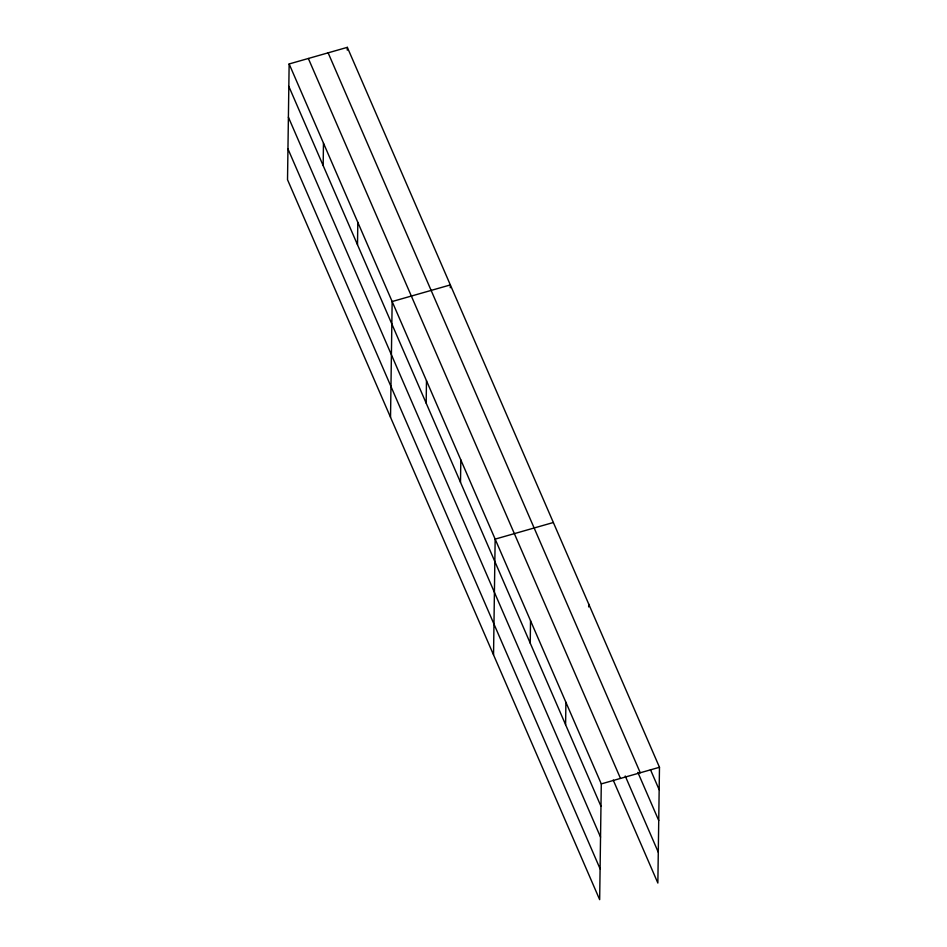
<?xml version="1.0" encoding="UTF-8"?>
<svg xmlns="http://www.w3.org/2000/svg" width="947" height="947" viewBox="0 0 947 947"><rect width="100%" height="100%" fill="white"/><g stroke="black" fill="none" stroke-linecap="round" stroke-linejoin="round"><path stroke-width="1.42" d="M289.143 63.958L287.521 179.717L599.664 899.65L601.286 783.903L289.143 63.958L347.336 47.35L659.479 767.283L657.857 883.042L613.206 780.044M323.164 165.571L323.472 143.151M347.289 50.155L347.336 47.35M357.504 244.764L357.812 222.344M390.531 417.296L392.153 301.537L450.334 284.929L450.298 287.734M426.174 403.15L426.481 380.73M460.502 482.343L460.822 459.922M493.541 654.874L495.151 539.115L553.344 522.507M530.225 643.131L530.533 620.711M565.596 724.727L565.904 702.307M588.679 606.909L588.726 604.103M601.286 783.903L659.479 767.283M650.459 769.639L659.159 789.703M328.124 52.831L640.267 772.764M637.852 772.35L658.733 820.504M625.233 775.995L658.283 852.241M308.343 58.477L620.486 778.422M288.823 86.378L600.978 806.311M288.397 117.179L600.54 837.112M287.959 148.916L600.102 868.849"/></g></svg>
